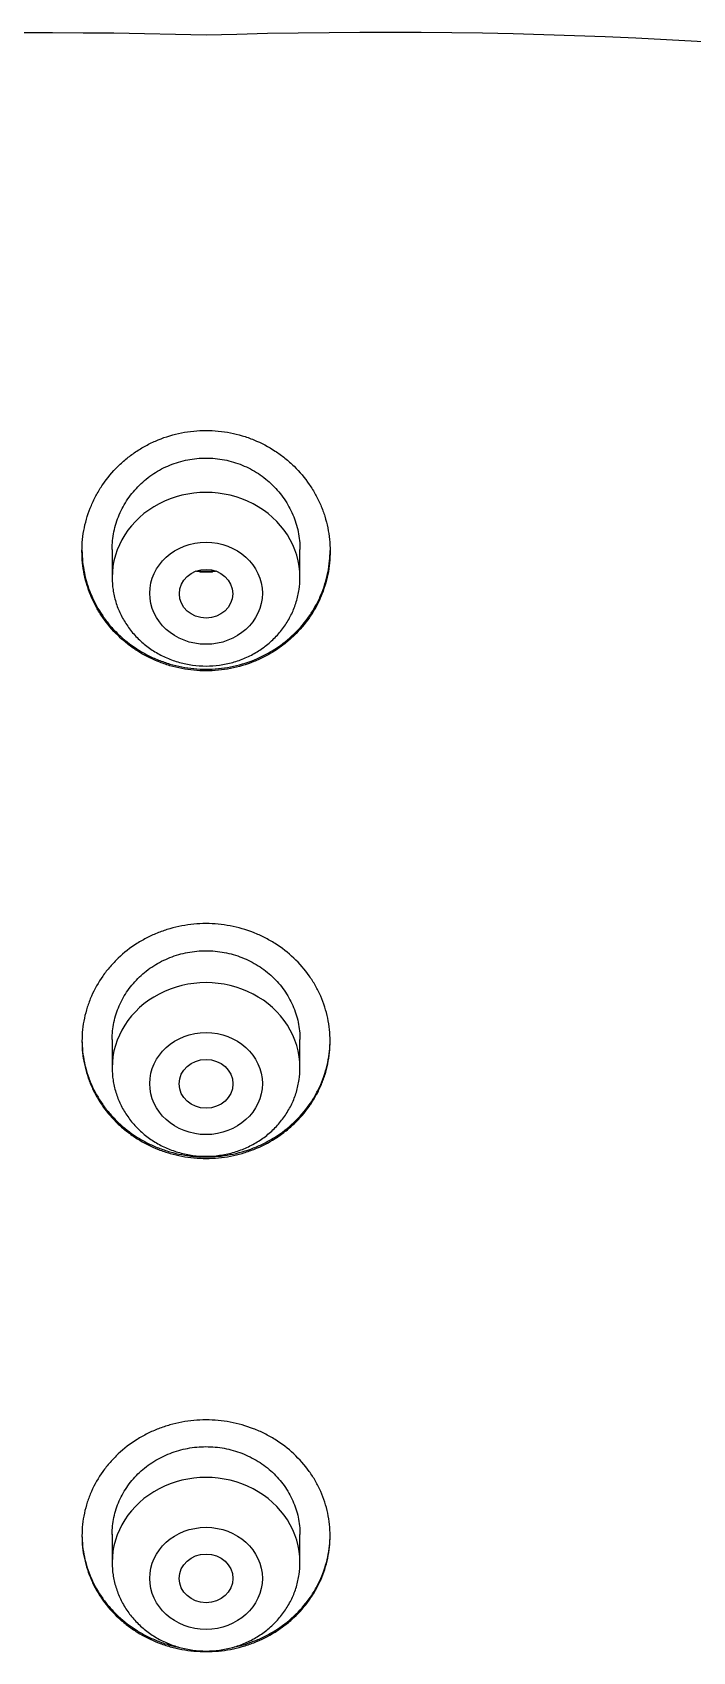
# Model space of a CAD drawing. Header units: millimetres. Extents: x 976 to 9349, y -1578 to 2211.
# Drawn here: x 2937.648 to 2938.633, y 984.047 to 986.462 of the extents above; entities that cross this region are included whole.
import ezdxf

# ---------------------------------------------------------------- set-up
doc = ezdxf.new("R2010")
doc.units = ezdxf.units.MM
doc.layers.add('Wbudowane', color=175, linetype='Continuous')

# ---------------------------------------------------------------- blocks, each defined once
blk = doc.blocks.new('Z$W@#21058')
for p, q in [((19.86, 142.5769), (19.86, 142.5769)), ((19.72, 141.81), (19.72, 141.7681)), ((20, 141.7681), (20, 141.8098)), ((19.72, 141.079), (19.72, 141.0368)), ((20, 141.0368), (20, 141.0786)), ((19.72, 140.3409), (19.72, 140.2987)), ((20, 140.2987), (20, 140.3406))]:
    blk.add_line(p, q)
for centre, radius, start, end in [((19.6163, 134.2726), 8.3079, 88.31872, 108.50376), ((20.1259, 134.4221), 8.1591, 71.31119, 91.86742), ((19.8577, 141.8778), 0.1002, 263.7838, 265.7332), ((19.86, 141.8859), 0.1085, 264.8599, 275.1413), ((19.86, 141.8817), 0.1054, 264.8499, 275.1501), ((19.8623, 141.8778), 0.1003, 274.2695, 276.223)]:
    blk.add_arc(centre, radius, start, end)
for centre, end_param in [((19.86, 141.7681), 3.141598), ((19.86, 141.0368), 3.141593), ((19.86, 140.2987), 3.141593)]:
    blk.add_ellipse(centre, major_axis=(0.14, 0), ratio=0.906308, start_param=0, end_param=end_param)
for centre, major_axis, ratio in [((19.86, 141.7445), (0.084, 0), 0.906308), ((19.86, 141.7438), (-0.0398, 0), 0.914508), ((19.86, 141.0131), (0.084, 0), 0.906308), ((19.86, 141.0127), (0.04, 0), 0.910352), ((19.86, 140.275), (0.084, 0), 0.906308), ((19.86, 140.2749), (-0.04, 0), 0.907695)]:
    blk.add_ellipse(centre, major_axis=major_axis, ratio=ratio)
for points, knots in [([(19.86, 141.6288), (19.8477, 141.6288), (19.8356, 141.63), (19.8178, 141.6334), (19.8119, 141.6348), (19.8002, 141.6382), (19.7944, 141.6403), (19.7776, 141.647), (19.7669, 141.6525), (19.7518, 141.6623), (19.7469, 141.6658), (19.7375, 141.6733), (19.733, 141.6772), (19.7203, 141.6896), (19.7126, 141.6986), (19.7025, 141.7132), (19.6994, 141.7183), (19.6937, 141.7286), (19.6886, 141.7391), (19.6846, 141.75), (19.6811, 141.7612), (19.6796, 141.7669), (19.6761, 141.7841), (19.675, 141.7957), (19.675, 141.8131), (19.6753, 141.819), (19.6765, 141.8307), (19.6774, 141.8365), (19.6809, 141.8536), (19.6844, 141.8648), (19.6913, 141.881), (19.6939, 141.8864), (19.6996, 141.8968), (19.7026, 141.9018), (19.7126, 141.9164), (19.7202, 141.9255), (19.7331, 141.9382), (19.7376, 141.9422), (19.7469, 141.9497), (19.7566, 141.9568), (19.7669, 141.9629), (19.7776, 141.9685), (19.7832, 141.9711), (19.8, 141.978), (19.8116, 141.9815), (19.8354, 141.9862), (19.8477, 141.9874), (19.86, 141.9874)], [0, 0, 0, 0, 0.0625, 0.0625, 0.09375, 0.09375, 0.125, 0.125, 0.1875, 0.1875, 0.21875, 0.21875, 0.25, 0.25, 0.3125, 0.3125, 0.34375, 0.34375, 0.375, 0.40625, 0.40625, 0.4375, 0.4375, 0.5, 0.5, 0.53125, 0.53125, 0.5625, 0.5625, 0.625, 0.625, 0.65625, 0.65625, 0.6875, 0.6875, 0.75, 0.75, 0.78125, 0.78125, 0.8125, 0.84375, 0.84375, 0.875, 0.875, 0.9375, 0.9375, 1, 1, 1, 1]), ([(19.86, 141.9874), (19.8723, 141.9874), (19.8844, 141.9862), (19.9022, 141.9827), (19.9081, 141.9812), (19.9197, 141.9778), (19.9255, 141.9757), (19.9424, 141.9688), (19.953, 141.9632), (19.9681, 141.9533), (19.973, 141.9498), (19.9824, 141.9422), (19.9869, 141.9382), (19.9996, 141.9257), (20.0072, 141.9166), (20.0173, 141.9019), (20.0205, 141.8968), (20.0261, 141.8864), (20.0312, 141.8759), (20.0353, 141.8649), (20.0388, 141.8537), (20.0403, 141.8479), (20.0438, 141.8307), (20.045, 141.8191), (20.045, 141.8017), (20.0447, 141.7959), (20.0436, 141.7842), (20.0427, 141.7784), (20.0392, 141.7612), (20.0357, 141.7501), (20.0289, 141.734), (20.0263, 141.7286), (20.0206, 141.7183), (20.0175, 141.7133), (20.0075, 141.6988), (19.9999, 141.6898), (19.987, 141.6772), (19.9825, 141.6733), (19.9732, 141.6659), (19.9635, 141.6589), (19.9531, 141.6529), (19.9424, 141.6473), (19.9368, 141.6448), (19.92, 141.638), (19.9084, 141.6346), (19.8846, 141.63), (19.8723, 141.6288), (19.86, 141.6288)], [0, 0, 0, 0, 0.0625, 0.0625, 0.09375, 0.09375, 0.125, 0.125, 0.1875, 0.1875, 0.21875, 0.21875, 0.25, 0.25, 0.3125, 0.3125, 0.34375, 0.34375, 0.375, 0.40625, 0.40625, 0.4375, 0.4375, 0.5, 0.5, 0.53125, 0.53125, 0.5625, 0.5625, 0.625, 0.625, 0.65625, 0.65625, 0.6875, 0.6875, 0.75, 0.75, 0.78125, 0.78125, 0.8125, 0.84375, 0.84375, 0.875, 0.875, 0.9375, 0.9375, 1, 1, 1, 1]), ([(19.72, 141.8098), (19.72, 141.8098), (19.72, 141.8099), (19.72, 141.8188), (19.7209, 141.8276), (19.7236, 141.8406), (19.7247, 141.845), (19.7274, 141.8535), (19.7304, 141.8618), (19.7343, 141.8698), (19.7386, 141.8776), (19.7409, 141.8815), (19.7486, 141.8927), (19.7543, 141.8996), (19.764, 141.909), (19.7673, 141.912), (19.7744, 141.9178), (19.7782, 141.9205), (19.7896, 141.928), (19.7976, 141.9322), (19.8104, 141.9374), (19.8147, 141.939), (19.8236, 141.9416), (19.8281, 141.9427), (19.8416, 141.9454), (19.8507, 141.9463), (19.8646, 141.9463), (19.8692, 141.946), (19.8784, 141.9451), (19.8875, 141.9438), (19.8964, 141.9416), (19.9052, 141.939), (19.9096, 141.9374), (19.9224, 141.9322), (19.9304, 141.928), (19.9418, 141.9205), (19.9455, 141.9178), (19.9526, 141.9121), (19.956, 141.909), (19.9657, 141.8996), (19.9715, 141.8927), (19.9791, 141.8815), (19.9814, 141.8776), (19.9857, 141.8698), (19.9896, 141.8618), (19.9927, 141.8535), (19.9953, 141.845), (19.9964, 141.8406), (19.9991, 141.8275), (20, 141.8187), (20, 141.8098)], [0, 0, 0, 0, 0.000538, 0.000538, 0.063005, 0.063005, 0.094238, 0.094238, 0.125471, 0.156704, 0.156704, 0.187937, 0.187937, 0.250404, 0.250404, 0.281637, 0.281637, 0.31287, 0.31287, 0.375336, 0.375336, 0.40657, 0.40657, 0.437803, 0.437803, 0.500269, 0.500269, 0.531502, 0.531502, 0.562735, 0.593969, 0.593969, 0.625202, 0.625202, 0.687668, 0.687668, 0.718901, 0.718901, 0.750135, 0.750135, 0.812601, 0.812601, 0.843834, 0.843834, 0.875067, 0.9063, 0.9063, 0.937534, 0.937534, 1, 1, 1, 1]), ([(19.675, 141.8086), (19.6751, 141.7972), (19.6763, 141.786), (19.6797, 141.7694), (19.6811, 141.7637), (19.6846, 141.7525), (19.6867, 141.7469), (19.6936, 141.7307), (19.6992, 141.7205), (19.7093, 141.7059), (19.7129, 141.7012), (19.7206, 141.6921), (19.7247, 141.6878), (19.7375, 141.6754), (19.7468, 141.668), (19.762, 141.6582), (19.7672, 141.6551), (19.778, 141.6496), (19.7889, 141.6446), (19.8003, 141.6407), (19.8119, 141.6372), (19.8179, 141.6358), (19.8359, 141.6324), (19.848, 141.6312), (19.8662, 141.6312), (19.8723, 141.6315), (19.8845, 141.6327), (19.8905, 141.6336), (19.9084, 141.637), (19.92, 141.6405), (19.9369, 141.6472), (19.9424, 141.6498), (19.9532, 141.6553), (19.9584, 141.6584), (19.9734, 141.6681), (19.9827, 141.6756), (20, 141.6923), (20.0076, 141.7013), (20.0176, 141.7159), (20.0206, 141.7209), (20.0263, 141.7312), (20.0289, 141.7366), (20.0358, 141.7528), (20.0392, 141.7639), (20.0427, 141.7811), (20.0436, 141.7869), (20.0447, 141.7979), (20.0449, 141.8031), (20.045, 141.8083)], [0, 0, 0, 0, 0.0606262, 0.0606262, 0.0920581, 0.0920581, 0.1234901, 0.1234901, 0.186354, 0.186354, 0.217786, 0.217786, 0.2492179, 0.2492179, 0.3120819, 0.3120819, 0.3435138, 0.3435138, 0.3749458, 0.4063778, 0.4063778, 0.4378097, 0.4378097, 0.5006737, 0.5006737, 0.5321056, 0.5321056, 0.5635376, 0.5635376, 0.6264015, 0.6264015, 0.6578335, 0.6578335, 0.6892654, 0.6892654, 0.7521294, 0.7521294, 0.8149933, 0.8149933, 0.8464253, 0.8464253, 0.8778572, 0.8778572, 0.9407211, 0.9407211, 0.9721531, 0.9721531, 1, 1, 1, 1]), ([(19.72, 141.7681), (19.72, 141.7614), (19.7209, 141.7501), (19.725, 141.7311), (19.7319, 141.7137), (19.7415, 141.6969), (19.7534, 141.6817), (19.7676, 141.6682), (19.7836, 141.6568), (19.8013, 141.6477), (19.8202, 141.641), (19.8399, 141.6369), (19.86, 141.6355), (19.8801, 141.6369), (19.8998, 141.641), (19.9187, 141.6477), (19.9364, 141.6568), (19.9525, 141.6683), (19.9667, 141.6818), (19.9786, 141.697), (19.9881, 141.7139), (19.995, 141.7314), (19.9991, 141.7502), (20, 141.7615), (20, 141.7681)], [0, 0, 0, 0, 0.043416, 0.088242, 0.133206, 0.178365, 0.223751, 0.269371, 0.315209, 0.361231, 0.407394, 0.453652, 0.499964, 0.546286, 0.592577, 0.638793, 0.684885, 0.730809, 0.776522, 0.822, 0.867242, 0.912272, 0.95714, 1, 1, 1, 1]), ([(19.675, 141.0764), (19.675, 141.0879), (19.6762, 141.0993), (19.6797, 141.116), (19.6812, 141.1216), (19.6847, 141.1326), (19.6867, 141.138), (19.6937, 141.1539), (19.6993, 141.164), (19.7094, 141.1783), (19.713, 141.1829), (19.7207, 141.1918), (19.7248, 141.1961), (19.7376, 141.2082), (19.7469, 141.2155), (19.762, 141.2252), (19.7673, 141.2282), (19.778, 141.2336), (19.7889, 141.2385), (19.8003, 141.2424), (19.8118, 141.2457), (19.8178, 141.2471), (19.8357, 141.2505), (19.8478, 141.2517), (19.8659, 141.2517), (19.872, 141.2514), (19.8841, 141.2503), (19.8902, 141.2494), (19.908, 141.2461), (19.9196, 141.2427), (19.9364, 141.2361), (19.9419, 141.2336), (19.9527, 141.2282), (19.9579, 141.2252), (19.9729, 141.2157), (19.9822, 141.2084), (19.9995, 141.1921), (20.0072, 141.1832), (20.0172, 141.1689), (20.0203, 141.164), (20.026, 141.1539), (20.0286, 141.1487), (20.0356, 141.1328), (20.0391, 141.1219), (20.0426, 141.1051), (20.0435, 141.0994), (20.0447, 141.0879), (20.045, 141.0822), (20.045, 141.0651), (20.0438, 141.0538), (20.0403, 141.0369), (20.0389, 141.0312), (20.0354, 141.0203), (20.0313, 141.0096), (20.0262, 140.9992), (20.0205, 140.9892), (20.0174, 140.9842), (20.0073, 140.9698), (19.9996, 140.961), (19.9869, 140.9489), (19.9824, 140.945), (19.973, 140.9377), (19.9681, 140.9342), (19.953, 140.9247), (19.9424, 140.9193), (19.9256, 140.9127), (19.9198, 140.9107), (19.9081, 140.9073), (19.9023, 140.9059), (19.8845, 140.9026), (19.8725, 140.9014), (19.8541, 140.9014), (19.848, 140.9017), (19.836, 140.9028), (19.824, 140.9045), (19.8123, 140.9072), (19.8006, 140.9106), (19.7948, 140.9125), (19.778, 140.9191), (19.7673, 140.9245), (19.7523, 140.934), (19.7474, 140.9374), (19.7379, 140.9448), (19.7334, 140.9486), (19.7206, 140.9607), (19.713, 140.9695), (19.7028, 140.9838), (19.6997, 140.9888), (19.694, 140.9989), (19.6888, 141.0092), (19.6848, 141.0199), (19.6813, 141.0309), (19.6798, 141.0365), (19.6762, 141.0534), (19.675, 141.0648), (19.675, 141.0764)], [0, 0, 0, 0, 0.03125, 0.03125, 0.046875, 0.046875, 0.0625, 0.0625, 0.09375, 0.09375, 0.109375, 0.109375, 0.125, 0.125, 0.15625, 0.15625, 0.171875, 0.171875, 0.1875, 0.203125, 0.203125, 0.21875, 0.21875, 0.25, 0.25, 0.265625, 0.265625, 0.28125, 0.28125, 0.3125, 0.3125, 0.328125, 0.328125, 0.34375, 0.34375, 0.375, 0.375, 0.40625, 0.40625, 0.421875, 0.421875, 0.4375, 0.4375, 0.46875, 0.46875, 0.484375, 0.484375, 0.5, 0.5, 0.53125, 0.53125, 0.546875, 0.546875, 0.5625, 0.578125, 0.578125, 0.59375, 0.59375, 0.625, 0.625, 0.640625, 0.640625, 0.65625, 0.65625, 0.6875, 0.6875, 0.703125, 0.703125, 0.71875, 0.71875, 0.75, 0.75, 0.765625, 0.765625, 0.78125, 0.796875, 0.796875, 0.8125, 0.8125, 0.84375, 0.84375, 0.859375, 0.859375, 0.875, 0.875, 0.90625, 0.90625, 0.921875, 0.921875, 0.9375, 0.953125, 0.953125, 0.96875, 0.96875, 1, 1, 1, 1]), ([(19.72, 141.0786), (19.72, 141.0873), (19.7209, 141.0958), (19.7235, 141.1086), (19.7247, 141.1129), (19.7273, 141.1212), (19.7304, 141.1293), (19.7343, 141.1371), (19.7386, 141.1447), (19.7409, 141.1485), (19.7486, 141.1594), (19.7544, 141.1661), (19.764, 141.1753), (19.7674, 141.1782), (19.7745, 141.1838), (19.7782, 141.1864), (19.7897, 141.1936), (19.7977, 141.1977), (19.8104, 141.2027), (19.8148, 141.2042), (19.8236, 141.2068), (19.8281, 141.2078), (19.8415, 141.2104), (19.8506, 141.2113), (19.8645, 141.2113), (19.8691, 141.2111), (19.8782, 141.2102), (19.8873, 141.2089), (19.8962, 141.2068), (19.905, 141.2043), (19.9093, 141.2028), (19.9221, 141.1978), (19.9301, 141.1937), (19.9454, 141.1841), (19.9526, 141.1785), (19.9655, 141.1662), (19.9713, 141.1596), (19.9789, 141.1487), (19.9813, 141.1449), (19.9856, 141.1373), (19.9895, 141.1295), (19.9926, 141.1214), (19.9953, 141.1131), (19.9964, 141.1089), (19.9991, 141.096), (20, 141.0874), (20, 141.0786)], [0, 0, 0, 0, 0.0624569, 0.0624569, 0.0937084, 0.0937084, 0.1249598, 0.1562112, 0.1562112, 0.1874627, 0.1874627, 0.2499656, 0.2499656, 0.281217, 0.281217, 0.3124684, 0.3124684, 0.3749713, 0.3749713, 0.4062227, 0.4062227, 0.4374742, 0.4374742, 0.499977, 0.499977, 0.5312285, 0.5312285, 0.5624799, 0.5937313, 0.5937313, 0.6249828, 0.6249828, 0.6874856, 0.6874856, 0.7499885, 0.7499885, 0.8124914, 0.8124914, 0.8437428, 0.8437428, 0.8749943, 0.9062457, 0.9062457, 0.9374971, 0.9374971, 1, 1, 1, 1]), ([(19.675, 141.0777), (19.6751, 141.0665), (19.6763, 141.0555), (19.6797, 141.0391), (19.6812, 141.0335), (19.6847, 141.0225), (19.6867, 141.0171), (19.6937, 141.0012), (19.6993, 140.9912), (19.7094, 140.9769), (19.713, 140.9723), (19.7207, 140.9633), (19.7248, 140.9591), (19.7376, 140.947), (19.7469, 140.9397), (19.7621, 140.9301), (19.7673, 140.9271), (19.778, 140.9217), (19.7889, 140.9168), (19.8003, 140.913), (19.8119, 140.9096), (19.8178, 140.9082), (19.8358, 140.9048), (19.8478, 140.9037), (19.866, 140.9037), (19.872, 140.904), (19.8842, 140.9051), (19.8902, 140.906), (19.9081, 140.9093), (19.9196, 140.9126), (19.9364, 140.9192), (19.942, 140.9217), (19.9527, 140.9271), (19.9579, 140.9301), (19.9729, 140.9396), (19.9823, 140.9469), (19.9995, 140.9632), (20.0072, 140.9721), (20.0172, 140.9863), (20.0203, 140.9912), (20.026, 141.0013), (20.0287, 141.0065), (20.0356, 141.0224), (20.0391, 141.0333), (20.0426, 141.0501), (20.0435, 141.0558), (20.0447, 141.067), (20.045, 141.0724), (20.045, 141.0778)], [0, 0, 0, 0, 0.060854, 0.060854, 0.092216, 0.092216, 0.123577, 0.123577, 0.186301, 0.186301, 0.217663, 0.217663, 0.249025, 0.249025, 0.311748, 0.311748, 0.34311, 0.34311, 0.374472, 0.405834, 0.405834, 0.437195, 0.437195, 0.499919, 0.499919, 0.531281, 0.531281, 0.562642, 0.562642, 0.625366, 0.625366, 0.656728, 0.656728, 0.68809, 0.68809, 0.750813, 0.750813, 0.813537, 0.813537, 0.844899, 0.844899, 0.87626, 0.87626, 0.938984, 0.938984, 0.970346, 0.970346, 1, 1, 1, 1]), ([(19.72, 141.0368), (19.72, 141.03), (19.7209, 141.0186), (19.7251, 140.9997), (19.732, 140.9822), (19.7415, 140.9654), (19.7535, 140.9503), (19.7677, 140.9368), (19.7837, 140.9254), (19.8014, 140.9162), (19.8203, 140.9096), (19.84, 140.9055), (19.8601, 140.9042), (19.8803, 140.9056), (19.9, 140.9097), (19.9189, 140.9164), (19.9365, 140.9256), (19.9526, 140.937), (19.9668, 140.9506), (19.9787, 140.9658), (19.9882, 140.9826), (19.9951, 141.0001), (19.9991, 141.0189), (20, 141.0302), (20, 141.0368)], [0, 0, 0, 0, 0.043723, 0.08855, 0.133515, 0.178674, 0.224062, 0.269684, 0.315523, 0.361546, 0.407709, 0.453968, 0.500279, 0.546601, 0.592892, 0.639107, 0.685199, 0.73112, 0.776832, 0.822308, 0.867548, 0.912577, 0.957444, 1, 1, 1, 1]), ([(19.675, 140.3384), (19.675, 140.3498), (19.6762, 140.3611), (19.6797, 140.3776), (19.6812, 140.3831), (19.6847, 140.3939), (19.6868, 140.3993), (19.6937, 140.415), (19.6994, 140.425), (19.7094, 140.439), (19.7131, 140.4436), (19.7208, 140.4524), (19.7249, 140.4566), (19.7376, 140.4686), (19.747, 140.4758), (19.7621, 140.4853), (19.7674, 140.4882), (19.7781, 140.4936), (19.789, 140.4984), (19.8003, 140.5022), (19.8119, 140.5055), (19.8179, 140.5069), (19.8358, 140.5102), (19.8478, 140.5113), (19.8659, 140.5114), (19.872, 140.5111), (19.8841, 140.51), (19.8902, 140.5091), (19.908, 140.5058), (19.9195, 140.5025), (19.9363, 140.496), (19.9419, 140.4936), (19.9526, 140.4882), (19.9578, 140.4853), (19.9728, 140.4759), (19.9822, 140.4688), (19.9994, 140.4526), (20.0071, 140.4439), (20.0172, 140.4298), (20.0203, 140.425), (20.026, 140.415), (20.0286, 140.4098), (20.0356, 140.3941), (20.0391, 140.3833), (20.0426, 140.3668), (20.0435, 140.3611), (20.0447, 140.3498), (20.045, 140.3442), (20.045, 140.3273), (20.0438, 140.3161), (20.0403, 140.2994), (20.0388, 140.2938), (20.0353, 140.283), (20.0313, 140.2724), (20.0261, 140.2622), (20.0205, 140.2522), (20.0173, 140.2474), (20.0072, 140.2332), (19.9995, 140.2244), (19.9868, 140.2125), (19.9823, 140.2087), (19.9729, 140.2015), (19.968, 140.198), (19.9529, 140.1886), (19.9423, 140.1833), (19.9255, 140.1768), (19.9197, 140.1748), (19.9081, 140.1715), (19.9022, 140.1701), (19.8844, 140.1668), (19.8724, 140.1657), (19.8541, 140.1657), (19.848, 140.166), (19.836, 140.1671), (19.824, 140.1687), (19.8123, 140.1714), (19.8007, 140.1747), (19.7949, 140.1766), (19.778, 140.1831), (19.7674, 140.1885), (19.7523, 140.1978), (19.7474, 140.2012), (19.738, 140.2084), (19.7335, 140.2123), (19.7207, 140.2242), (19.713, 140.2329), (19.7029, 140.247), (19.6997, 140.2519), (19.694, 140.2619), (19.6889, 140.2721), (19.6848, 140.2827), (19.6813, 140.2935), (19.6798, 140.299), (19.6762, 140.3158), (19.675, 140.327), (19.675, 140.3384)], [0, 0, 0, 0, 0.03125, 0.03125, 0.046875, 0.046875, 0.0625, 0.0625, 0.09375, 0.09375, 0.109375, 0.109375, 0.125, 0.125, 0.15625, 0.15625, 0.171875, 0.171875, 0.1875, 0.203125, 0.203125, 0.21875, 0.21875, 0.25, 0.25, 0.265625, 0.265625, 0.28125, 0.28125, 0.3125, 0.3125, 0.328125, 0.328125, 0.34375, 0.34375, 0.375, 0.375, 0.40625, 0.40625, 0.421875, 0.421875, 0.4375, 0.4375, 0.46875, 0.46875, 0.484375, 0.484375, 0.5, 0.5, 0.53125, 0.53125, 0.546875, 0.546875, 0.5625, 0.578125, 0.578125, 0.59375, 0.59375, 0.625, 0.625, 0.640625, 0.640625, 0.65625, 0.65625, 0.6875, 0.6875, 0.703125, 0.703125, 0.71875, 0.71875, 0.75, 0.75, 0.765625, 0.765625, 0.78125, 0.796875, 0.796875, 0.8125, 0.8125, 0.84375, 0.84375, 0.859375, 0.859375, 0.875, 0.875, 0.90625, 0.90625, 0.921875, 0.921875, 0.9375, 0.953125, 0.953125, 0.96875, 0.96875, 1, 1, 1, 1]), ([(19.72, 140.3406), (19.72, 140.3491), (19.7209, 140.3576), (19.7236, 140.3702), (19.7247, 140.3744), (19.7273, 140.3826), (19.7304, 140.3906), (19.7343, 140.3983), (19.7386, 140.4059), (19.741, 140.4096), (19.7486, 140.4203), (19.7544, 140.4269), (19.7641, 140.436), (19.7675, 140.4389), (19.7746, 140.4444), (19.7783, 140.4469), (19.7897, 140.4541), (19.7978, 140.4581), (19.8105, 140.4631), (19.8148, 140.4645), (19.8236, 140.467), (19.8281, 140.4681), (19.8415, 140.4706), (19.8506, 140.4714), (19.8645, 140.4715), (19.8691, 140.4712), (19.8782, 140.4704), (19.8872, 140.4692), (19.8961, 140.4671), (19.9049, 140.4646), (19.9093, 140.4632), (19.922, 140.4582), (19.9301, 140.4542), (19.9453, 140.4447), (19.9525, 140.4392), (19.9654, 140.4271), (19.9712, 140.4205), (19.9789, 140.4098), (19.9813, 140.4061), (19.9856, 140.3985), (19.9895, 140.3908), (19.9926, 140.3828), (19.9953, 140.3746), (19.9964, 140.3705), (19.9991, 140.3578), (20, 140.3492), (20, 140.3406)], [0, 0, 0, 0, 0.062414, 0.062414, 0.093667, 0.093667, 0.12492, 0.156173, 0.156173, 0.187426, 0.187426, 0.249932, 0.249932, 0.281184, 0.281184, 0.312437, 0.312437, 0.374943, 0.374943, 0.406196, 0.406196, 0.437449, 0.437449, 0.499954, 0.499954, 0.531207, 0.531207, 0.56246, 0.593713, 0.593713, 0.624966, 0.624966, 0.687471, 0.687471, 0.749977, 0.749977, 0.812483, 0.812483, 0.843736, 0.843736, 0.874989, 0.906241, 0.906241, 0.937494, 0.937494, 1, 1, 1, 1]), ([(19.675, 140.3396), (19.6751, 140.3285), (19.6763, 140.3177), (19.6797, 140.3015), (19.6812, 140.296), (19.6847, 140.2852), (19.6868, 140.2798), (19.6937, 140.2641), (19.6994, 140.2542), (19.7094, 140.2401), (19.7131, 140.2355), (19.7208, 140.2267), (19.7249, 140.2225), (19.7377, 140.2106), (19.747, 140.2034), (19.7621, 140.1939), (19.7674, 140.191), (19.7781, 140.1857), (19.789, 140.1808), (19.8004, 140.177), (19.811, 140.174), (19.8159, 140.1728), (19.8209, 140.1718)], [0, 0, 0, 0, 0.140501, 0.140501, 0.213118, 0.213118, 0.285735, 0.285735, 0.430969, 0.430969, 0.503586, 0.503586, 0.576203, 0.576203, 0.721437, 0.721437, 0.794054, 0.794054, 0.866671, 0.939288, 0.939288, 1, 1, 1, 1]), ([(19.8991, 140.1718), (19.9099, 140.174), (19.9205, 140.1771), (19.9364, 140.1832), (19.9419, 140.1856), (19.9526, 140.191), (19.9578, 140.1939), (19.9728, 140.2033), (19.9822, 140.2104), (19.9995, 140.2266), (20.0071, 140.2353), (20.0172, 140.2493), (20.0203, 140.2542), (20.026, 140.2642), (20.0286, 140.2693), (20.0356, 140.285), (20.0391, 140.2958), (20.0426, 140.3124), (20.0435, 140.318), (20.0447, 140.329), (20.045, 140.3343), (20.045, 140.3396)], [0, 0, 0, 0, 0.133135, 0.133135, 0.205756, 0.205756, 0.278378, 0.278378, 0.423622, 0.423622, 0.568866, 0.568866, 0.641488, 0.641488, 0.714109, 0.714109, 0.859353, 0.859353, 0.931975, 0.931975, 1, 1, 1, 1]), ([(19.72, 140.2987), (19.72, 140.292), (19.7209, 140.2806), (19.7251, 140.2616), (19.732, 140.2441), (19.7415, 140.2273), (19.7535, 140.2122), (19.7677, 140.1987), (19.7837, 140.1873), (19.8014, 140.1782), (19.8203, 140.1715), (19.84, 140.1675), (19.8601, 140.1661), (19.8803, 140.1675), (19.9, 140.1716), (19.9189, 140.1783), (19.9365, 140.1875), (19.9526, 140.1989), (19.9668, 140.2125), (19.9787, 140.2277), (19.9882, 140.2445), (19.9951, 140.262), (19.9991, 140.2809), (20, 140.2921), (20, 140.2987)], [0, 0, 0, 0, 0.043723, 0.08855, 0.133515, 0.178674, 0.224062, 0.269684, 0.315523, 0.361546, 0.407709, 0.453968, 0.500279, 0.546601, 0.592892, 0.639107, 0.685199, 0.73112, 0.776832, 0.822308, 0.867548, 0.912577, 0.957444, 1, 1, 1, 1])]:
    blk.add_open_spline(points, degree=3, knots=knots)
for points in [[(19.8505, 141.7767), (19.8486, 141.7769), (19.8467, 141.7771), (19.8448, 141.7774)], [(19.8503, 141.7778), (19.8504, 141.7778), (19.8505, 141.7774), (19.8505, 141.7767)], [(19.8695, 141.7767), (19.8695, 141.7774), (19.8696, 141.7778), (19.8697, 141.7778)], [(19.8752, 141.7774), (19.8733, 141.7771), (19.8714, 141.7769), (19.8695, 141.7767)]]:
    blk.add_open_spline(points, degree=3)

msp = doc.modelspace()

# ---------------------------------------------------------------- block references
at = {"layer": 'Wbudowane'}
msp.add_blockref('Z$W@#21058', (2918.0473, 843.881), dxfattribs=at)

doc.saveas('drawing.dxf')
